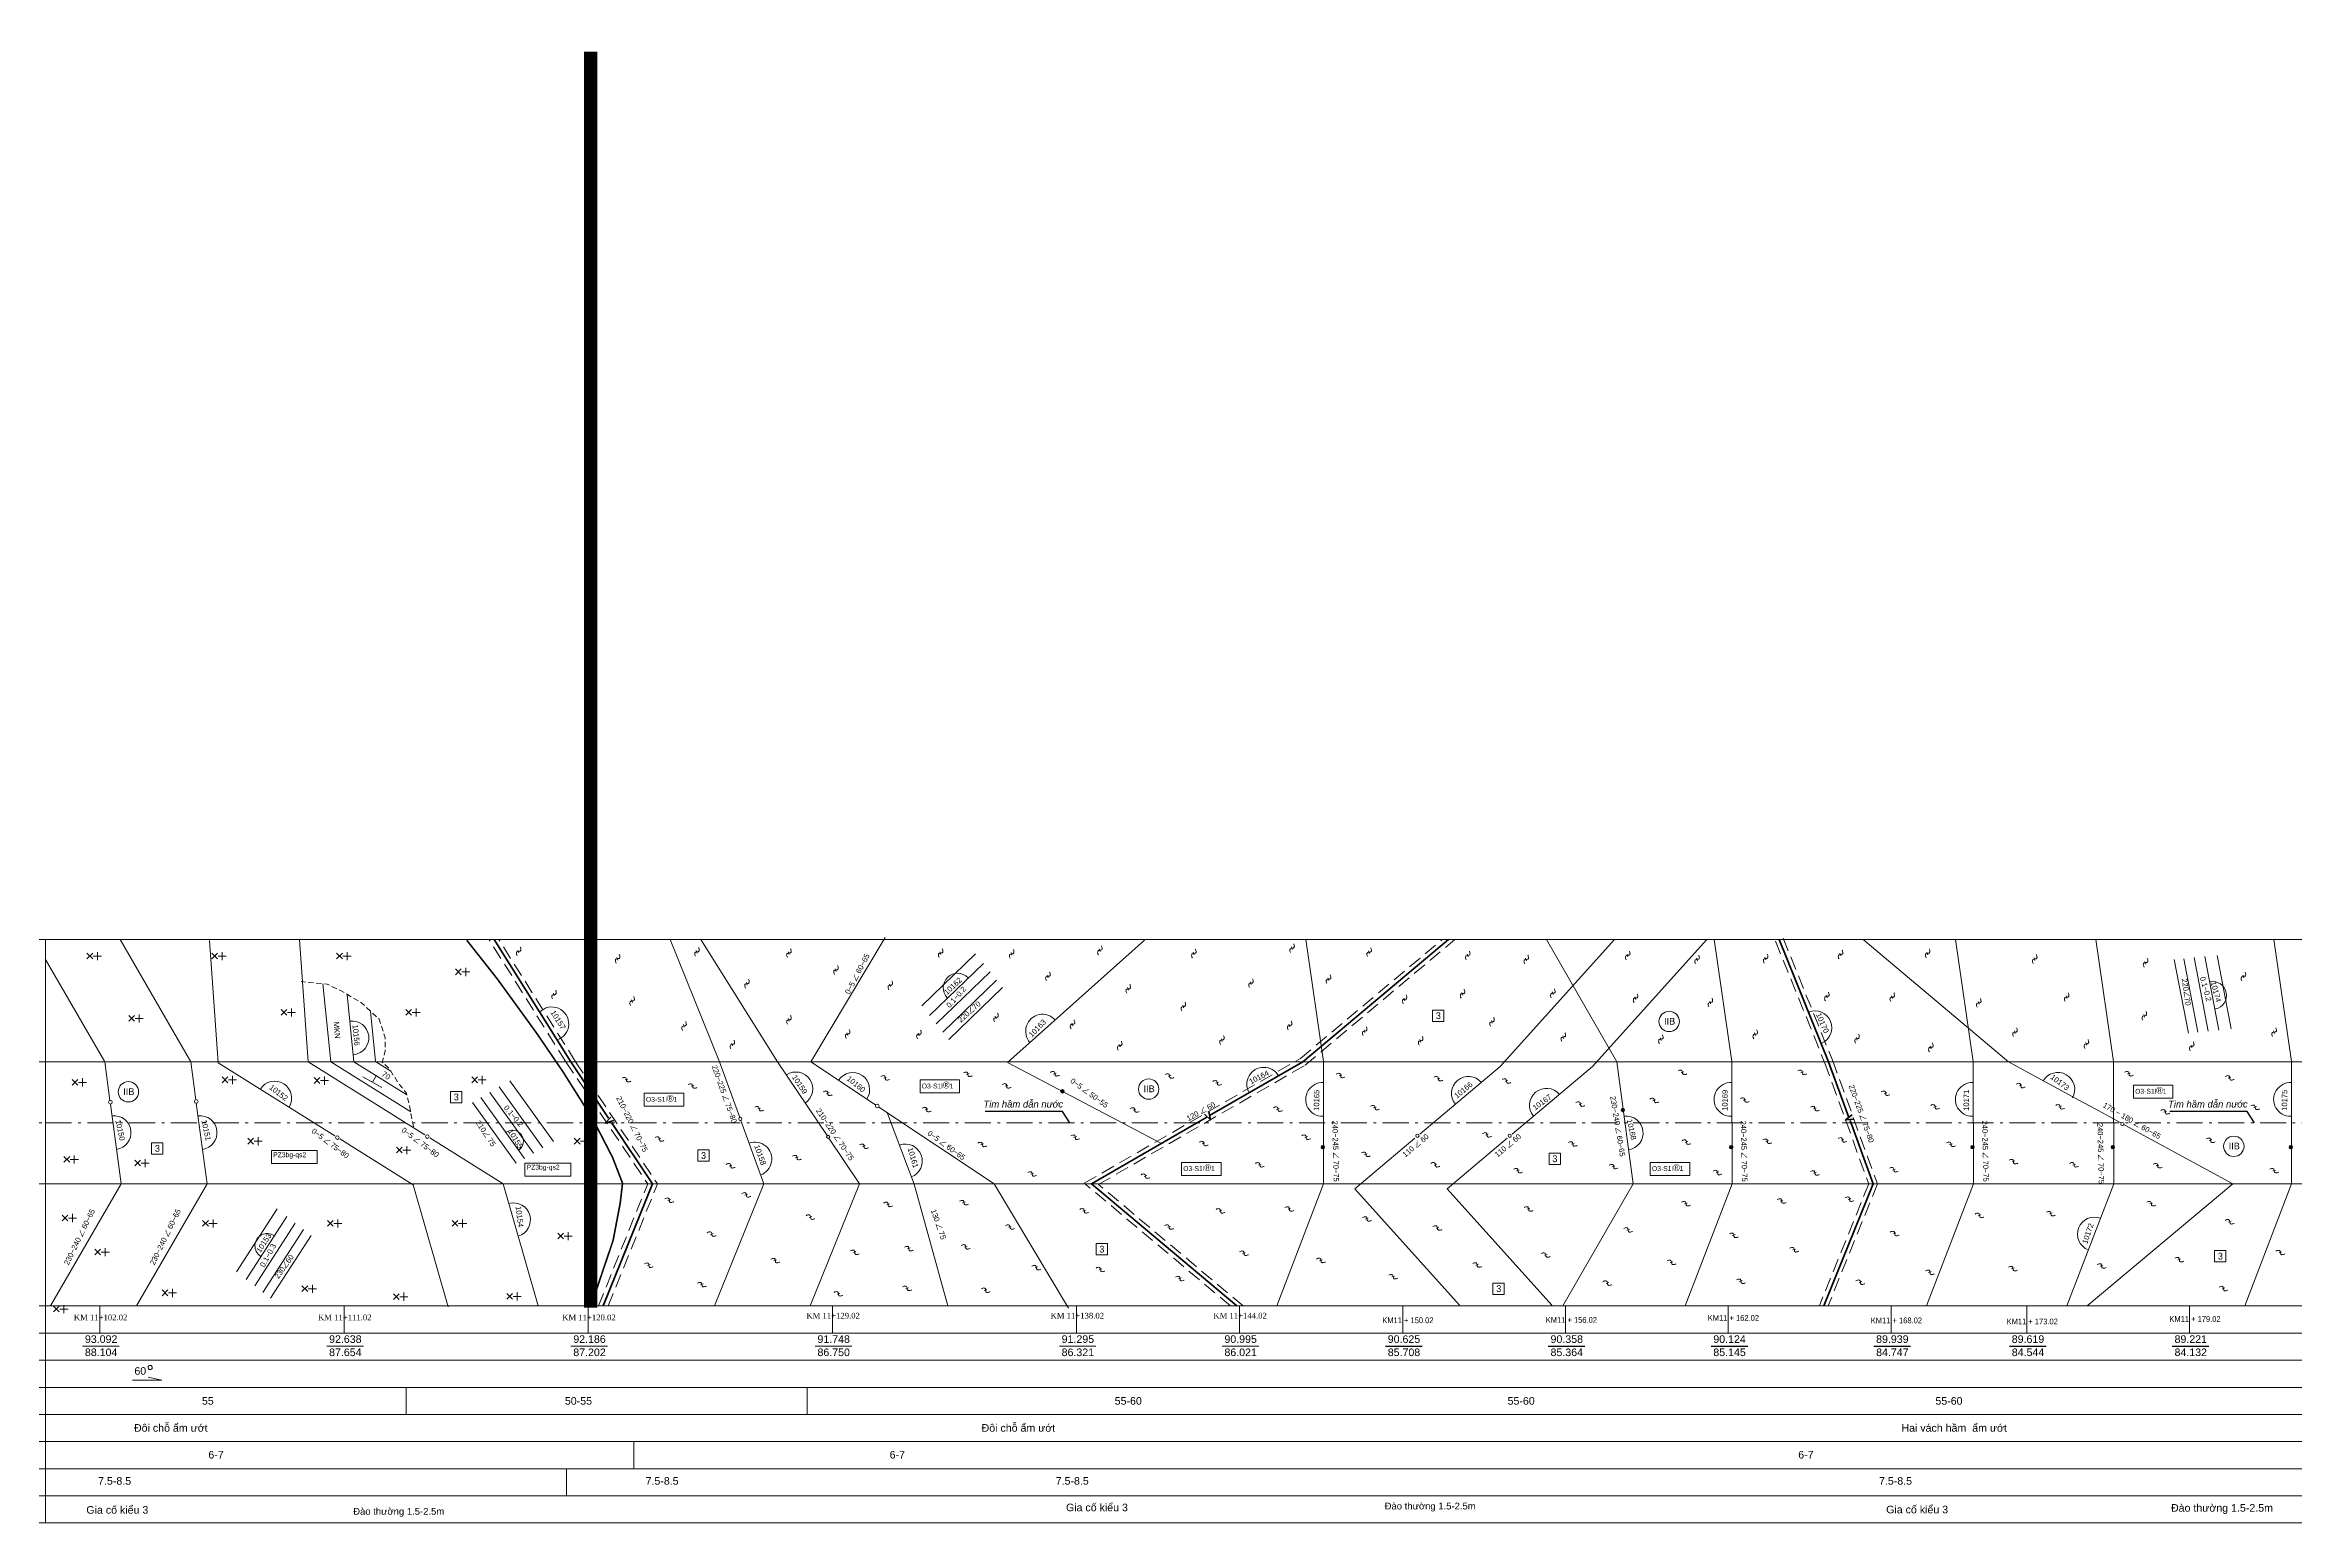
# Model space of a CAD drawing. Header units: inches. Extents: x 444671 to 463716, y 1783086 to 1794968.
# Drawn here: x 457628.6 to 457711.6, y 1788286.3 to 1788340.8 of the extents above; entities that cross this region are included whole.
import ezdxf
from ezdxf.enums import TextEntityAlignment as Align

# ---------------------------------------------------------------- set-up
doc = ezdxf.new("R2010")
doc.units = ezdxf.units.IN
doc.header["$MEASUREMENT"] = 0
for name, pattern in [('ACAD_ISO10W100', [18, 12, -3, 0, -3]), ('DASHED', [0.75, 0.5, -0.25]), ('DASHEDX2', [1.5, 1, -0.5]), ('HIDDEN2', [0.1875, 0.125, -0.0625])]:
    doc.linetypes.add(name, pattern=pattern)
for name, color, linetype, lineweight in [('ah', 7, 'Continuous', 15), ('Akhung', 7, 'Continuous', 18), ('bac6', 7, 'Continuous', 40), ('bac7', 7, 'Continuous', 20), ('bac8', 251, 'Continuous', 9), ('khenut', 251, 'Continuous', 20), ('khung', 7, 'Continuous', 15), ('Phuongvi', 7, 'Continuous', 15), ('rgdc', 7, 'Continuous', 25), ('Sohieu', 7, 'Continuous', 15), ('Suco', 4, 'Continuous', 15), ('tdc', 7, 'Continuous', 15), ('thoc', 252, 'Continuous', 13), ('Thoc2', 7, 'Continuous', 9)]:
    doc.layers.add(name, color=color, linetype=linetype, lineweight=lineweight)
doc.layers.add('Caodoguong', color=7, linetype='Continuous')
doc.layers.add('Tất cả', color=1, linetype='Continuous')
doc.styles.add('Chuin', font='', dxfattribs={"height": 0.2})
doc.styles.add('Geo', font='', dxfattribs={"height": 0.2})
doc.styles.add('ham', font='arial.ttf')
doc.styles.add('s', font='symbol.ttf', dxfattribs={"height": 0.4})
doc.styles.add('Tu', font='romans.shx', dxfattribs={"width": 0.7})
doc.styles.get('Chuin').set_extended_font_data('.VnArial')
doc.styles.get('Geo').set_extended_font_data('Geo TimesP')
doc.dimstyles.new('Tu', dxfattribs={"dimtxt": 0.15, "dimasz": 0.1, "dimexe": 0.05, "dimexo": 0.1, "dimgap": 0.0625, "dimtad": 1, "dimdec": 3, "dimrnd": 0.0005, "dimdsep": 46, "dimtxsty": 'Tu', "dimblk": 'OBLIQUE', "dimcen": 2.5, "dimadec": 0, "dimazin": 0, "dimtfac": 0.25, "dimtdec": 3, "dimtmove": 0, "dimatfit": 3, "dimfxl": 0, "dimtolj": 1, "dimtzin": 0, "dimarcsym": 0})

# ---------------------------------------------------------------- blocks, each defined once
blk = doc.blocks.new('67')
at = {"layer": 'bac8'}
blk.add_hatch(color=256, dxfattribs=at).paths.add_polyline_path([(188.035, 228.467, 1), (188.165, 228.467, 1)])
blk.add_circle((188.1, 228.467), 0.065, dxfattribs=at)
blk = doc.blocks.new('th')
at = {"layer": 'khenut', "linetype": 'ByBlock', "lineweight": -2, "ltscale": 0.5}
for points in [[(-45.425, 55.139), (-45.395, 55.154), (-45.366, 55.165), (-45.34, 55.169), (-45.315, 55.165), (-45.294, 55.161), (-45.282, 55.152), (-45.272, 55.134), (-45.264, 55.109), (-45.258, 55.072), (-45.255, 55.045), (-45.249, 55.029), (-45.239, 55.016), (-45.221, 55.006), (-45.205, 55.003), (-45.174, 55.006), (-45.148, 55.011), (-45.117, 55.022), (-45.1, 55.028)], [(-45.312, 55.077), (-45.215, 55.112)]]:
    blk.add_lwpolyline(points, dxfattribs=at)
blk = doc.blocks.new('_Oblique')
at = {"color": 0, "linetype": 'ByBlock', "lineweight": -2}
blk.add_line((-0.5, -0.5), (0.5, 0.5), dxfattribs=at)

msp = doc.modelspace()

# ---------------------------------------------------------------- linework, layer by layer
at = {"layer": 'ah', "linetype": 'DASHEDX2', "ltscale": 0.5}
for points in [[(457647.8338, 1788303.3201), (457645.0072, 1788307.8201)], [(457648.195, 1788303.3201), (457645.3685, 1788307.8201)], [(457672.3353, 1788294.3201), (457666.9453, 1788298.8429), (457674.9137, 1788303.4435), (457680.1296, 1788307.8201)], [(457672.802, 1788294.3201), (457667.4663, 1788298.7974), (457675.0864, 1788303.1968), (457680.5963, 1788307.8201)], [(457692.423, 1788307.764), (457694.2402, 1788303.2664), (457695.8565, 1788298.823), (457694.0373, 1788294.3201)], [(457692.7012, 1788307.8763), (457694.5203, 1788303.3739), (457696.1778, 1788298.8173), (457694.3608, 1788294.3201)], [(457647.8338, 1788303.3201), (457650.8528, 1788298.8201)], [(457648.195, 1788303.3201), (457651.214, 1788298.8201)], [(457649.0347, 1788294.3201), (457650.8528, 1788298.8201)], [(457649.3959, 1788294.3201), (457651.214, 1788298.8201)]]:
    msp.add_lwpolyline(points, dxfattribs=at)
at = {"layer": 'bac6', "ltscale": 0.4}
for p, q in [((457675, 1788303.3201), (457680.3629, 1788307.8201)), ((457667.2058, 1788298.8201), (457672.5687, 1788294.3201))]:
    msp.add_line(p, q, dxfattribs=at)
at = {"layer": 'bac6'}
for points in [[(457648.0144, 1788303.3201), (457645.1879, 1788307.8201)], [(457692.5621, 1788307.8201), (457694.3802, 1788303.3201), (457695.1269, 1788301.2674)], [(457648.0144, 1788303.3201), (457649.4131, 1788301.2353)], [(457649.4982, 1788301.2736), (457649.2897, 1788301.0524), (457649.5983, 1788301.1496)], [(457649.5151, 1788301.0833), (457651.0334, 1788298.8201)], [(457671.377, 1788301.3865), (457671.591, 1788301.1759), (457671.5326, 1788301.4869)], [(457695.1671, 1788301.1569), (457696.0171, 1788298.8201), (457694.199, 1788294.3201)], [(457695.2502, 1788301.367), (457694.9985, 1788301.1771), (457695.3119, 1788301.2092)], [(457649.2153, 1788294.3201), (457651.0334, 1788298.8201)]]:
    msp.add_lwpolyline(points, dxfattribs=at)
at = {"layer": 'bac6', "ltscale": 0.4}
for points in [[(457675, 1788303.3201), (457671.5617, 1788301.335)], [(457671.4596, 1788301.2761), (457667.2058, 1788298.8201)]]:
    msp.add_lwpolyline(points, dxfattribs=at)
at = {"layer": 'bac7'}
for p, q in [((457631.4097, 1788307.8201), (457634.0078, 1788303.3201)), ((457634.7049, 1788307.7845), (457635.0196, 1788303.2845)), ((457638.0212, 1788307.8201), (457638.3359, 1788303.3201)), ((457659.6068, 1788307.9012), (457656.8691, 1788303.3201)), ((457628.6603, 1788307.0921), (457630.8381, 1788303.3201)), ((457630.8381, 1788303.3201), (457631.0297, 1788301.8919)), ((457634.0078, 1788303.3201), (457634.1955, 1788301.9215)), ((457635.0196, 1788303.2845), (457639.3163, 1788300.5951)), ((457638.3359, 1788303.3201), (457642.6326, 1788300.6308)), ((457656.8691, 1788303.3201), (457659.2498, 1788301.7341)), ((457631.0476, 1788301.7581), (457631.4418, 1788298.8201)), ((457634.2134, 1788301.7879), (457634.6116, 1788298.8201)), ((457659.3738, 1788301.6515), (457663.6236, 1788298.8201)), ((457639.5044, 1788300.4773), (457642.209, 1788298.7845)), ((457642.8207, 1788300.513), (457645.5253, 1788298.8201)), ((457631.4418, 1788298.8201), (457628.8438, 1788294.3201)), ((457634.6116, 1788298.8201), (457632.0135, 1788294.3201)), ((457642.209, 1788298.7845), (457643.4994, 1788294.2845)), ((457645.5253, 1788298.8201), (457646.8157, 1788294.3201)), ((457666.3613, 1788294.2391), (457663.6236, 1788298.8201))]:
    msp.add_line(p, q, dxfattribs=at)
for points in [[(457651.6797, 1788307.8201), (457653.4978, 1788303.3201), (457654.2445, 1788301.2674)], [(457655.6389, 1788303.3201), (457652.8123, 1788307.8201)], [(457682.2764, 1788303.1403), (457686.4902, 1788307.8201)], [(457685.6769, 1788303.1403), (457689.8907, 1788307.8201)], [(457695.6506, 1788307.8201), (457701.0135, 1788303.3201)], [(457655.6389, 1788303.3201), (457657.4658, 1788300.597)], [(457654.2847, 1788301.1569), (457655.1347, 1788298.8201), (457653.3166, 1788294.3201)], [(457657.5311, 1788300.4996), (457658.6579, 1788298.8201)], [(457656.8398, 1788294.3201), (457658.6579, 1788298.8201)], [(457676.9135, 1788298.6403), (457680.7788, 1788294.3475)], [(457680.314, 1788298.6403), (457684.1793, 1788294.3475)], [(457703.9109, 1788294.3201), (457709.2738, 1788298.8201)]]:
    msp.add_lwpolyline(points, dxfattribs=at)
at = {"layer": 'bac7', "linetype": 'DASHED', "ltscale": 12}
for points in [[(457682.2764, 1788303.1403), (457679.3087, 1788300.6501)], [(457685.6769, 1788303.1403), (457682.7093, 1788300.6501)], [(457679.1271, 1788300.4977), (457676.9135, 1788298.6403)], [(457682.5276, 1788300.4977), (457680.314, 1788298.6403)]]:
    msp.add_lwpolyline(points, dxfattribs=at)
at = {"layer": 'bac7', "ltscale": 0.4}
for points in [[(457701.0135, 1788303.3201), (457703.7653, 1788301.821), (457704.0681, 1788301.6561), (457705.1454, 1788301.0692)], [(457705.2952, 1788300.9876), (457709.2738, 1788298.8201)]]:
    msp.add_lwpolyline(points, dxfattribs=at)
at = {"layer": 'bac7'}
for centre, radius in [((457631.0475, 1788301.8262), 0.0681), ((457634.214, 1788301.8559), 0.0681), ((457659.3123, 1788301.694), 0.0681), ((457654.2683, 1788301.2135), 0.0589), ((457705.2092, 1788301.0238), 0.0589), ((457639.4133, 1788300.5264), 0.0681), ((457642.7296, 1788300.5621), 0.0681), ((457657.5037, 1788300.5518), 0.0589), ((457679.2228, 1788300.5922), 0.0589), ((457682.6233, 1788300.5922), 0.0589)]:
    msp.add_circle(centre, radius, dxfattribs=at)
at = {"layer": 'bac8'}
for p, q in [((457675.7612, 1788303.3238), (457675.1107, 1788307.8201)), ((457683.9787, 1788307.8201), (457686.5768, 1788303.3201)), ((457690.8143, 1788303.3238), (457690.1638, 1788307.8201)), ((457699.7092, 1788303.3238), (457699.0588, 1788307.8201)), ((457704.8818, 1788303.3238), (457704.2313, 1788307.8201)), ((457711.4387, 1788303.3238), (457710.7882, 1788307.8201)), ((457639.1675, 1788303.3201), (457642.1161, 1788301.4746)), ((457640.0267, 1788303.3201), (457641.976, 1788302.1)), ((457640.8174, 1788303.3292), (457641.3819, 1788302.9759)), ((457675.7661, 1788298.8201), (457675.7612, 1788303.3238)), ((457686.5768, 1788303.3201), (457687.1806, 1788298.8201)), ((457690.8192, 1788298.8201), (457690.8143, 1788303.3238)), ((457699.7141, 1788298.8201), (457699.7092, 1788303.3238)), ((457704.8867, 1788298.8201), (457704.8818, 1788303.3238)), ((457711.4435, 1788298.8201), (457711.4387, 1788303.3238)), ((457674.0382, 1788294.3201), (457675.7661, 1788298.8201)), ((457687.1806, 1788298.8201), (457684.5825, 1788294.3201)), ((457689.0913, 1788294.3201), (457690.8192, 1788298.8201)), ((457697.9862, 1788294.3201), (457699.7141, 1788298.8201)), ((457703.1588, 1788294.3201), (457704.8867, 1788298.8201)), ((457709.7157, 1788294.3201), (457711.4435, 1788298.8201))]:
    msp.add_line(p, q, dxfattribs=at)
for points in [[(457669.1695, 1788307.8063), (457664.1199, 1788303.295), (457669.7951, 1788300.3023)], [(457660.9553, 1788305.3756), (457662.9405, 1788307.2916)], [(457661.2388, 1788305.0227), (457663.2241, 1788306.9387)], [(457707.121, 1788307.084), (457707.6397, 1788304.3742)], [(457707.4731, 1788307.1187), (457707.9917, 1788304.4089)], [(457707.8558, 1788307.1565), (457708.3744, 1788304.4467)], [(457708.2481, 1788307.1952), (457708.7668, 1788304.4854)], [(457708.6987, 1788307.2396), (457709.2173, 1788304.5298)], [(457639.1675, 1788303.3201), (457638.8778, 1788306.1952)], [(457661.4858, 1788304.7154), (457663.471, 1788306.6313)], [(457661.7267, 1788304.4156), (457663.7119, 1788306.3315)], [(457661.9482, 1788304.1398), (457663.9335, 1788306.0558)], [(457640.0267, 1788303.3201), (457639.7769, 1788305.7985)], [(457640.8174, 1788303.3292), (457640.6299, 1788305.1894)], [(457641.0545, 1788302.3702), (457640.3583, 1788302.7643)], [(457640.7064, 1788302.5673), (457640.8554, 1788302.8305)], [(457645.767, 1788302.6218), (457647.3752, 1788300.3799)], [(457644.4004, 1788301.8183), (457646.0085, 1788299.5764)], [(457644.7053, 1788301.9976), (457646.3135, 1788299.7557)], [(457645.0369, 1788302.1925), (457646.645, 1788299.9506)], [(457645.3767, 1788302.3923), (457646.9849, 1788300.1504)], [(457659.6905, 1788301.4181), (457660.6689, 1788298.8043), (457661.9141, 1788294.3235)], [(457635.7001, 1788295.5766), (457637.1942, 1788297.896)], [(457636.057, 1788295.2979), (457637.5511, 1788297.6174)], [(457636.3677, 1788295.0553), (457637.8618, 1788297.3747)], [(457636.6708, 1788294.8186), (457638.1649, 1788297.138)], [(457636.9496, 1788294.6008), (457638.4437, 1788296.9202)]]:
    msp.add_lwpolyline(points, dxfattribs=at)
at = {"layer": 'bac8', "linetype": 'HIDDEN2', "ltscale": 1.6, "flags": 128}
msp.add_lwpolyline([(457642.2148, 1788300.9156), (457642.0768, 1788301.6971), (457641.9618, 1788302.1569), (457641.6398, 1788302.5707), (457641.3179, 1788303.0764), (457641.0649, 1788303.3063), (457641.1799, 1788303.72), (457641.1799, 1788304.2028), (457640.9499, 1788304.8924), (457640.306, 1788305.49), (457639.4781, 1788305.9728), (457639.0411, 1788306.1797), (457638.0752, 1788306.2716)], dxfattribs=at)
at = {"layer": 'Caodoguong', "color": 0, "linetype": 'Continuous', "ltscale": 0.1}
for points in [[(457678.0448, 1788292.8336), (457679.3954, 1788292.8336)], [(457684.0448, 1788292.8336), (457685.3954, 1788292.8336)], [(457690.0447, 1788292.8336), (457691.3953, 1788292.8336)], [(457696.0448, 1788292.8336), (457697.3954, 1788292.8336)], [(457701.0448, 1788292.8336), (457702.3954, 1788292.8336)], [(457707.0448, 1788292.8336), (457708.3954, 1788292.8336)]]:
    msp.add_lwpolyline(points, dxfattribs=at)
at = {"layer": 'khung'}
msp.add_line((457628.7241, 1788294.3201), (457628.6603, 1788294.3201), dxfattribs=at)
for points in [[(457528.6603, 1788307.8201), (457628.6603, 1788307.8201)], [(457628.6603, 1788307.8201), (457728.6603, 1788307.8201)], [(457628.6603, 1788307.8201), (457628.6603, 1788286.3201)], [(457628.6603, 1788307.8201), (457628.6603, 1788286.3201)], [(457528.6603, 1788303.3201), (457628.6603, 1788303.3201)], [(457628.6603, 1788303.3201), (457728.6603, 1788303.3201)], [(457528.6603, 1788298.8201), (457628.6603, 1788298.8201)], [(457628.6603, 1788298.8201), (457728.6603, 1788298.8201)], [(457602.1803, 1788294.3201), (457628.6603, 1788294.3201)], [(457628.6603, 1788294.3201), (457728.6603, 1788294.3201)], [(457628.6603, 1788294.3201), (457628.6603, 1788286.3201)], [(457630.6603, 1788294.3201), (457630.6603, 1788293.3201)], [(457639.6603, 1788294.3201), (457639.6603, 1788293.3201)], [(457648.6603, 1788294.3201), (457648.6603, 1788293.3201)], [(457657.6603, 1788294.3201), (457657.6603, 1788293.3201)], [(457666.6603, 1788294.3201), (457666.6603, 1788293.3201)], [(457672.6603, 1788294.3201), (457672.6603, 1788293.3201)], [(457678.6803, 1788294.3201), (457678.6803, 1788293.3201)], [(457684.6803, 1788294.3201), (457684.6803, 1788293.3201)], [(457690.6802, 1788294.3201), (457690.6802, 1788293.3201)], [(457696.6803, 1788294.3201), (457696.6803, 1788293.3201)], [(457701.6803, 1788294.3201), (457701.6803, 1788293.3201)], [(457707.6803, 1788294.3201), (457707.6803, 1788293.3201)], [(457628.6603, 1788292.3201), (457628.6603, 1788292.3201)], [(457641.9495, 1788291.3201), (457641.9495, 1788290.3201)], [(457656.7241, 1788291.3201), (457656.7241, 1788290.3201)], [(457528.6603, 1788289.3201), (457628.6603, 1788289.3201)], [(457628.6603, 1788289.3201), (457728.6603, 1788289.3201)], [(457650.3367, 1788289.3201), (457650.3367, 1788288.3201)], [(457528.6603, 1788288.3201), (457628.6603, 1788288.3201)], [(457628.6603, 1788288.3201), (457728.6603, 1788288.3201)], [(457647.8655, 1788288.3201), (457647.8655, 1788287.3201)], [(457528.6603, 1788287.3201), (457628.6603, 1788287.3201)], [(457628.6603, 1788287.3201), (457728.6603, 1788287.3201)], [(457528.6603, 1788286.3201), (457628.6603, 1788286.3201)], [(457628.6603, 1788286.3201), (457728.6603, 1788286.3201)]]:
    msp.add_lwpolyline(points, dxfattribs=at)
at = {"layer": 'khung', "linetype": 'ACAD_ISO10W100', "ltscale": 0.08}
for points in [[(457528.6603, 1788301.0625), (457628.6603, 1788301.0625)], [(457628.6603, 1788301.0625), (457728.6603, 1788301.0625)]]:
    msp.add_lwpolyline(points, dxfattribs=at)
at = {"layer": 'khung', "linetype": 'Continuous', "ltscale": 0.1}
for points in [[(457528.6603, 1788293.3201), (457628.6603, 1788293.3201)], [(457628.6603, 1788293.3201), (457728.6603, 1788293.3201)], [(457630.0248, 1788292.8336), (457631.3754, 1788292.8336)], [(457639.0248, 1788292.8336), (457640.3754, 1788292.8336)], [(457648.0248, 1788292.8336), (457649.3754, 1788292.8336)], [(457657.0248, 1788292.8336), (457658.3754, 1788292.8336)], [(457666.0248, 1788292.8336), (457667.3754, 1788292.8336)], [(457672.0248, 1788292.8336), (457673.3754, 1788292.8336)], [(457528.6603, 1788292.3201), (457628.6603, 1788292.3201)], [(457628.6603, 1788292.3201), (457728.6603, 1788292.3201)], [(457628.6603, 1788291.3201), (457728.6603, 1788291.3201)], [(457631.8676, 1788291.5851), (457632.9482, 1788291.5851), (457632.4405, 1788291.6938)], [(457528.6603, 1788290.3201), (457628.6603, 1788290.3201)], [(457628.6603, 1788290.3201), (457728.6603, 1788290.3201)]]:
    msp.add_lwpolyline(points, dxfattribs=at)
at = {"layer": 'khung', "color": 0, "linetype": 'Continuous', "ltscale": 0.1}
msp.add_lwpolyline([(457528.6603, 1788291.3201), (457628.6603, 1788291.3201)], dxfattribs=at)
at = {"layer": 'khung', "linetype": 'Continuous', "ltscale": 0.1}
msp.add_ellipse((457632.5135, 1788292.0504), major_axis=(-0.0479, -0.0626), ratio=0.9999905, start_param=6.4865855, end_param=12.7475976, dxfattribs=at)
at = {"layer": 'rgdc', "linetype": 'ByBlock', "ltscale": 0.35, "const_width": 0.06, "flags": 128}
msp.add_lwpolyline([(457644.1809, 1788307.8028), (457645.3123, 1788306.3674), (457646.7483, 1788304.3884), (457647.7274, 1788302.953), (457648.837, 1788301.1914), (457649.555, 1788299.7996), (457649.8161, 1788299.1254), (457649.9249, 1788298.8427), (457649.8379, 1788298.1033), (457649.5768, 1788296.7332), (457649.0328, 1788295.1238), (457648.7717, 1788294.3192)], dxfattribs=at)
at = {"layer": 'Sohieu'}
for centre, radius, start, end in [((457662.2756, 1788306.047), 0.5324, 43.982585, 223.982585), ((457708.5388, 1788305.7671), 0.5073, 280.834964, 100.834964), ((457647.3184, 1788304.7158), 0.624, 287.944329, 136.323111), ((457693.8736, 1788304.5741), 0.624, 292, 112), ((457639.949, 1788304.1992), 0.624, 276.684688, 96.684688), ((457665.4079, 1788304.4457), 0.624, 41.777631, 221.777631), ((457637.1044, 1788301.9796), 0.624, 327.956948, 147.956948), ((457656.3116, 1788302.3175), 0.624, 303.857325, 123.857325), ((457658.4089, 1788302.2943), 0.624, 326.327711, 146.327711), ((457673.5599, 1788302.4887), 0.624, 30, 210), ((457681.1041, 1788302.1566), 0.624, 40, 220), ((457702.8255, 1788302.3001), 0.624, 330.132762, 150.132762), ((457675.7246, 1788301.9312), 0.62, 86.877275, 270.930608), ((457683.9796, 1788301.716), 0.624, 40, 220), ((457690.7777, 1788301.9312), 0.62, 86.877275, 270.930608), ((457699.6726, 1788301.9312), 0.62, 86.877275, 270.930608), ((457711.402, 1788301.9312), 0.62, 86.877275, 270.930608), ((457631.1888, 1788300.7059), 0.62, 277.641972, 97.641972), ((457634.3586, 1788300.7059), 0.62, 277.641972, 97.641972), ((457686.9171, 1788300.6956), 0.624, 278.715532, 96.568413), ((457645.869, 1788300.3932), 0.402, 305.653137, 125.653137), ((457654.8021, 1788299.7346), 0.624, 289.989303, 109.989303), ((457660.3484, 1788299.6605), 0.624, 290.52184, 110.52184), ((457645.9057, 1788297.4936), 0.624, 286, 106), ((457636.8318, 1788296.5322), 0.4549, 57.211593, 237.211593), ((457704.1755, 1788296.9681), 0.624, 68.994645, 248.994645)]:
    msp.add_arc(centre, radius, start, end, dxfattribs=at)
at = {"layer": 'Suco', "color": 0, "const_width": 0.5}
msp.add_lwpolyline([(457648.7515, 1788294.2589), (457648.7515, 1788340.5428)], dxfattribs=at)
at = {"layer": 'tdc'}
for points in [[(457679.7795, 1788304.8029), (457680.1995, 1788304.8029), (457680.1995, 1788305.2229), (457679.7795, 1788305.2229)], [(457660.8916, 1788302.1711), (457660.8916, 1788302.6492), (457662.3478, 1788302.6492), (457662.3478, 1788302.1711)], [(457643.5844, 1788301.8082), (457644.0044, 1788301.8082), (457644.0044, 1788302.2282), (457643.5844, 1788302.2282)], [(457650.7246, 1788301.6788), (457650.7246, 1788302.157), (457652.1808, 1788302.157), (457652.1808, 1788301.6788)], [(457705.6145, 1788301.9764), (457705.6145, 1788302.4546), (457707.0707, 1788302.4546), (457707.0707, 1788301.9764)], [(457632.5666, 1788299.9149), (457632.9866, 1788299.9149), (457632.9866, 1788300.3349), (457632.5666, 1788300.3349)], [(457636.9855, 1788299.5636), (457636.9855, 1788300.0452), (457638.6735, 1788300.0452), (457638.6735, 1788299.5636)], [(457646.3284, 1788299.1047), (457646.3284, 1788299.5863), (457648.0163, 1788299.5863), (457648.0163, 1788299.1047)], [(457652.6953, 1788299.65), (457653.1153, 1788299.65), (457653.1153, 1788300.07), (457652.6953, 1788300.07)], [(457670.5279, 1788299.1267), (457670.5279, 1788299.6049), (457671.9841, 1788299.6049), (457671.9841, 1788299.1267)], [(457684.0745, 1788299.532), (457684.4945, 1788299.532), (457684.4945, 1788299.952), (457684.0745, 1788299.952)], [(457687.8045, 1788299.1272), (457687.8045, 1788299.6054), (457689.2607, 1788299.6054), (457689.2607, 1788299.1272)], [(457667.3761, 1788296.1986), (457667.7961, 1788296.1986), (457667.7961, 1788296.6186), (457667.3761, 1788296.6186)], [(457708.6038, 1788295.9415), (457709.0238, 1788295.9415), (457709.0238, 1788296.3615), (457708.6038, 1788296.3615)], [(457682.0061, 1788294.7435), (457682.4261, 1788294.7435), (457682.4261, 1788295.1635), (457682.0061, 1788295.1635)]]:
    msp.add_lwpolyline(points, close=True, dxfattribs=at)
for centre in [(457688.5016, 1788304.8042), (457631.7111, 1788302.2118), (457669.3179, 1788302.3135), (457709.3144, 1788300.2033)]:
    msp.add_circle(centre, 0.375, dxfattribs=at)
at = {"layer": 'Thoc2', "linetype": 'ByBlock', "ltscale": 1.5}
for p, q in [((457630.3975, 1788307.1109), (457630.1854, 1788307.3231)), ((457634.9975, 1788307.1109), (457634.7854, 1788307.3231)), ((457639.5975, 1788307.1109), (457639.3854, 1788307.3231)), ((457643.9782, 1788306.5262), (457643.766, 1788306.7383)), ((457637.5491, 1788305.0308), (457637.3369, 1788305.243)), ((457642.1491, 1788305.0308), (457641.9369, 1788305.243)), ((457631.9377, 1788304.8142), (457631.7256, 1788305.0263)), ((457629.8514, 1788302.4578), (457629.6392, 1788302.67)), ((457635.3768, 1788302.5459), (457635.1647, 1788302.758)), ((457638.7681, 1788302.5212), (457638.5559, 1788302.7334)), ((457644.5768, 1788302.5459), (457644.3647, 1788302.758)), ((457636.3211, 1788300.2861), (457636.1089, 1788300.4982)), ((457641.8049, 1788299.958), (457641.5928, 1788300.1701)), ((457648.3585, 1788300.2855), (457648.1464, 1788300.4976)), ((457629.5473, 1788299.6135), (457629.3352, 1788299.8257)), ((457632.1555, 1788299.483), (457631.9434, 1788299.6951)), ((457629.4791, 1788297.4582), (457629.267, 1788297.6703)), ((457634.66, 1788297.258), (457634.4478, 1788297.4701)), ((457639.26, 1788297.258), (457639.0478, 1788297.4701)), ((457643.86, 1788297.258), (457643.6478, 1788297.4701)), ((457647.7492, 1788296.7922), (457647.537, 1788297.0043)), ((457630.6888, 1788296.1999), (457630.4767, 1788296.412)), ((457629.1661, 1788294.0999), (457628.9539, 1788294.312)), ((457633.1681, 1788294.6964), (457632.956, 1788294.9086)), ((457638.3209, 1788294.8493), (457638.1088, 1788295.0614)), ((457641.6892, 1788294.558), (457641.4771, 1788294.7701)), ((457645.8673, 1788294.5708), (457645.6552, 1788294.7829))]:
    msp.add_line(p, q, dxfattribs=at)
at = {"layer": 'Thoc2', "linetype": 'ByBlock'}
for p, q in [((457630.1854, 1788307.1109), (457630.3975, 1788307.3231)), ((457630.4191, 1788307.2126), (457630.7191, 1788307.2126)), ((457630.5691, 1788307.0626), (457630.5691, 1788307.3626)), ((457634.7854, 1788307.1109), (457634.9975, 1788307.3231)), ((457635.0191, 1788307.2126), (457635.3191, 1788307.2126)), ((457635.1691, 1788307.0626), (457635.1691, 1788307.3626)), ((457639.3854, 1788307.1109), (457639.5975, 1788307.3231)), ((457639.6191, 1788307.2126), (457639.9191, 1788307.2126)), ((457639.7691, 1788307.0626), (457639.7691, 1788307.3626)), ((457643.766, 1788306.5262), (457643.9782, 1788306.7383)), ((457644.1497, 1788306.4779), (457644.1497, 1788306.7779)), ((457643.9997, 1788306.6279), (457644.2997, 1788306.6279)), ((457637.3369, 1788305.0308), (457637.5491, 1788305.243)), ((457637.5706, 1788305.1325), (457637.8706, 1788305.1325)), ((457637.7206, 1788304.9825), (457637.7206, 1788305.2825)), ((457641.9369, 1788305.0308), (457642.1491, 1788305.243)), ((457642.1706, 1788305.1325), (457642.4706, 1788305.1325)), ((457642.3206, 1788304.9825), (457642.3206, 1788305.2825)), ((457631.7256, 1788304.8142), (457631.9377, 1788305.0263)), ((457631.9592, 1788304.9159), (457632.2592, 1788304.9159)), ((457632.1092, 1788304.7659), (457632.1092, 1788305.0659)), ((457629.6392, 1788302.4578), (457629.8514, 1788302.67)), ((457630.0229, 1788302.4095), (457630.0229, 1788302.7095)), ((457635.1647, 1788302.5459), (457635.3768, 1788302.758)), ((457635.3983, 1788302.6475), (457635.6983, 1788302.6475)), ((457635.5483, 1788302.4975), (457635.5483, 1788302.7975)), ((457638.5559, 1788302.5212), (457638.7681, 1788302.7334)), ((457638.7896, 1788302.6229), (457639.0896, 1788302.6229)), ((457638.9396, 1788302.4729), (457638.9396, 1788302.7729)), ((457644.3647, 1788302.5459), (457644.5768, 1788302.758)), ((457644.5983, 1788302.6475), (457644.8983, 1788302.6475)), ((457644.7483, 1788302.4975), (457644.7483, 1788302.7975)), ((457629.8729, 1788302.5595), (457630.1729, 1788302.5595)), ((457636.1089, 1788300.2861), (457636.3211, 1788300.4982)), ((457636.3426, 1788300.3878), (457636.6426, 1788300.3878)), ((457636.4926, 1788300.2378), (457636.4926, 1788300.5378)), ((457641.5928, 1788299.958), (457641.8049, 1788300.1701)), ((457641.9765, 1788299.9096), (457641.9765, 1788300.2096)), ((457648.1464, 1788300.2855), (457648.3585, 1788300.4976)), ((457648.38, 1788300.3872), (457648.68, 1788300.3872)), ((457648.53, 1788300.2372), (457648.53, 1788300.5372)), ((457629.3352, 1788299.6135), (457629.5473, 1788299.8257)), ((457629.5688, 1788299.7152), (457629.8688, 1788299.7152)), ((457629.7188, 1788299.5652), (457629.7188, 1788299.8652)), ((457631.9434, 1788299.483), (457632.1555, 1788299.6951)), ((457632.1771, 1788299.5847), (457632.4771, 1788299.5847)), ((457632.3271, 1788299.4347), (457632.3271, 1788299.7347)), ((457641.8265, 1788300.0596), (457642.1265, 1788300.0596)), ((457629.267, 1788297.4582), (457629.4791, 1788297.6703)), ((457629.6507, 1788297.4098), (457629.6507, 1788297.7098)), ((457629.5007, 1788297.5598), (457629.8007, 1788297.5598)), ((457634.4478, 1788297.258), (457634.66, 1788297.4701)), ((457634.6815, 1788297.3596), (457634.9815, 1788297.3596)), ((457634.8315, 1788297.2096), (457634.8315, 1788297.5096)), ((457639.0478, 1788297.258), (457639.26, 1788297.4701)), ((457639.2815, 1788297.3596), (457639.5815, 1788297.3596)), ((457639.4315, 1788297.2096), (457639.4315, 1788297.5096)), ((457643.6478, 1788297.258), (457643.86, 1788297.4701)), ((457643.8815, 1788297.3596), (457644.1815, 1788297.3596)), ((457644.0315, 1788297.2096), (457644.0315, 1788297.5096)), ((457647.537, 1788296.7922), (457647.7492, 1788297.0043)), ((457647.7707, 1788296.8938), (457648.0707, 1788296.8938)), ((457647.9207, 1788296.7438), (457647.9207, 1788297.0438)), ((457630.4767, 1788296.1999), (457630.6888, 1788296.412)), ((457630.7103, 1788296.3015), (457631.0103, 1788296.3015)), ((457630.8603, 1788296.1515), (457630.8603, 1788296.4515)), ((457628.9539, 1788294.0999), (457629.1661, 1788294.312)), ((457629.3376, 1788294.0516), (457629.3376, 1788294.3516)), ((457632.956, 1788294.6964), (457633.1681, 1788294.9086)), ((457633.1896, 1788294.7981), (457633.4896, 1788294.7981)), ((457633.3396, 1788294.6481), (457633.3396, 1788294.9481)), ((457638.1088, 1788294.8493), (457638.3209, 1788295.0614)), ((457638.3424, 1788294.9509), (457638.6424, 1788294.9509)), ((457638.4924, 1788294.8009), (457638.4924, 1788295.1009)), ((457641.4771, 1788294.558), (457641.6892, 1788294.7701)), ((457641.7108, 1788294.6596), (457642.0108, 1788294.6596)), ((457641.8608, 1788294.5096), (457641.8608, 1788294.8096)), ((457645.6552, 1788294.5708), (457645.8673, 1788294.7829)), ((457645.8888, 1788294.6725), (457646.1888, 1788294.6725)), ((457646.0388, 1788294.5225), (457646.0388, 1788294.8225)), ((457629.1876, 1788294.2016), (457629.4876, 1788294.2016))]:
    msp.add_line(p, q, dxfattribs=at)

# ---------------------------------------------------------------- block references
at = {"layer": 'bac8', "linetype": 'ByBlock'}
for p in [(457478.0365, 1788073.7656), (457498.6963, 1788073.0718), (457487.6366, 1788071.7022), (457502.6897, 1788071.7022), (457511.5846, 1788071.7022), (457516.7571, 1788071.7022), (457523.314, 1788071.7022)]:
    msp.add_blockref('67', p, dxfattribs=at)
at = {"layer": 'thoc', "rotation": 89.27641598524326}
for p in [(457723.1717, 1788351.991), (457730.2561, 1788352.0664), (457701.7481, 1788351.9467), (457705.3981, 1788351.6797), (457708.3212, 1788351.9319), (457711.71, 1788351.8873), (457713.446, 1788351.2643), (457717.3038, 1788351.8873), (457719.9223, 1788351.8575), (457726.6358, 1788351.8735), (457733.0968, 1788351.9183), (457736.732, 1788351.7996), (457738.8873, 1788351.6526), (457742.629, 1788351.8025), (457745.1848, 1788351.6537), (457747.712, 1788351.6841), (457750.4718, 1788351.8324), (457753.683, 1788351.8768), (457757.6298, 1788351.6691), (457761.7152, 1788351.5352), (457703.0538, 1788350.3595), (457710.1669, 1788350.7599), (457715.4491, 1788350.7006), (457721.2576, 1788351.0269), (457724.2172, 1788350.5682), (457728.7427, 1788350.7758), (457731.5982, 1788350.9245), (457736.5391, 1788350.3904), (457739.8666, 1788350.4065), (457765.3228, 1788351.0271), (457705.9323, 1788350.1222), (457719.3436, 1788349.5138), (457726.25, 1788349.9155), (457734.4025, 1788350.1828), (457742.9146, 1788350.2296), (457745.6744, 1788350.0665), (457749.9673, 1788350.2897), (457752.3773, 1788350.2599), (457755.5674, 1788350.0522), (457758.807, 1788350.2595), (457761.6707, 1788349.5771), (457704.5376, 1788348.7723), (457707.8463, 1788349.2025), (457711.71, 1788349.4249), (457713.8763, 1788348.9057), (457716.5026, 1788348.8909), (457722.1627, 1788349.2616), (457727.6744, 1788348.6843), (457730.1671, 1788349.2183), (457732.9336, 1788349.0109), (457734.996, 1788348.6549), (457737.6261, 1788349.3533), (457740.255, 1788348.7912), (457743.8494, 1788348.7166), (457747.3262, 1788348.8953), (457751.0801, 1788348.7322), (457756.9027, 1788348.9694), (457766.4538, 1788348.975), (457709.6269, 1788348.5201), (457723.9056, 1788348.4766), (457753.7999, 1788348.4132), (457759.5341, 1788348.5388), (457763.4168, 1788348.4515)]:
    msp.add_blockref('th', p, dxfattribs=at)
at = {"layer": 'thoc'}
for p in [(457695.3303, 1788247.5713), (457704.8707, 1788247.6387), (457707.9144, 1788247.7717), (457711.1245, 1788247.7901), (457715.3488, 1788247.7066), (457717.1071, 1788247.4563), (457721.6519, 1788247.7244), (457725.2585, 1788247.6076), (457727.7689, 1788247.5241), (457734.253, 1788247.8417), (457738.6678, 1788247.8404), (457750.7116, 1788247.7915), (457754.4222, 1788247.6401), (457697.768, 1788247.3376), (457702.7501, 1788247.0711), (457709.3444, 1788247.3441), (457730.4905, 1788246.6728), (457733.2178, 1788246.8067), (457736.5473, 1788246.8222), (457741.74, 1788247.0725), (457746.7211, 1788247.3575), (457700.2225, 1788246.503), (457706.395, 1788246.4697), (457714.0632, 1788246.4547), (457719.3445, 1788246.4882), (457722.9209, 1788246.5393), (457739.1353, 1788246.505), (457743.5654, 1788246.5729), (457748.1737, 1788246.5729), (457752.0513, 1788246.3882), (457755.3637, 1788246.5546), (457696.5491, 1788245.3846), (457704.0859, 1788245.1181), (457708.4487, 1788245.1843), (457711.8716, 1788245.4514), (457716.6062, 1788245.2195), (457720.383, 1788245.4542), (457727.051, 1788245.5377), (457730.2124, 1788245.2043), (457734.4033, 1788245.271), (457737.3821, 1788245.3031), (457740.1538, 1788245.3532), (457744.1498, 1788245.1874), (457753.721, 1788245.3365), (457699.1706, 1788244.3997), (457701.6148, 1788244.7008), (457718.6766, 1788244.435), (457722.587, 1788244.8199), (457725.1475, 1788244.436), (457728.1921, 1788244.2194), (457731.7151, 1788244.3696), (457735.5455, 1788244.1514), (457739.1353, 1788244.1347), (457742.0459, 1788244.2527), (457746.4539, 1788244.5531), (457748.6913, 1788244.4363), (457751.7674, 1788244.4018), (457756.065, 1788244.2177), (457699.7499, 1788243.3269), (457710.2854, 1788244.0993), (457714.4639, 1788244.0176), (457696.9108, 1788243.1316), (457702.1144, 1788242.5079), (457704.9758, 1788242.9736), (457707.7707, 1788243.0401), (457712.204, 1788242.7393), (457717.2281, 1788242.7393), (457719.7653, 1788242.8057), (457728.5826, 1788242.8057), (457734.3821, 1788243.0014), (457737.909, 1788243.1012), (457740.4129, 1788243.1679), (457745.2041, 1788242.5692), (457747.8327, 1788242.6357), (457751.5334, 1788243.0005), (457698.4744, 1788241.8811), (457709.4676, 1788242.142), (457715.3316, 1788242.1406), (457722.6268, 1788242.4398), (457725.222, 1788242.1071), (457732.2526, 1788242.0367), (457736.1455, 1788241.8372), (457742.0765, 1788241.9039), (457754.4282, 1788242.3353), (457700.8178, 1788240.9052), (457703.7447, 1788241.2106), (457705.7411, 1788241.3436), (457707.8373, 1788241.4102), (457718.0932, 1788241.1759), (457720.9299, 1788240.9096), (457729.2148, 1788241.1092), (457733.8497, 1788240.8392), (457738.3748, 1788241.3049), (457752.5649, 1788240.9382), (457756.2914, 1788241.2043), (457696.1554, 1788240.7359), (457698.1089, 1788240.0198), (457710.4405, 1788240.6437), (457712.8029, 1788240.5772), (457715.7309, 1788240.2445), (457723.5917, 1788240.3109), (457726.686, 1788240.7433), (457731.4873, 1788240.0742), (457736.4117, 1788240.1407), (457740.8121, 1788240.1077), (457743.3741, 1788240.4736), (457746.4352, 1788240.6066), (457749.7034, 1788240.7053), (457703.1458, 1788239.6804), (457705.6745, 1788239.88), (457708.5693, 1788239.8135), (457754.1952, 1788239.8737)]:
    msp.add_blockref('th', p, dxfattribs=at)

# ---------------------------------------------------------------- texts
at = {"layer": 'Akhung', "lineweight": -2, "ltscale": 0.5, "char_height": 0.25, "width": 5, "attachment_point": 5, "style": 'ham'}
for insert in [(457664.6954, 1788301.7562), (457708.3586, 1788301.7562)]:
    msp.add_mtext('{\\fArial|b0|i1|c0|p34;Tim hầm dẫn nước}', dxfattribs=dict(at, insert=insert))
at = {"layer": 'Caodoguong', "color": 0, "linetype": 'Continuous', "ltscale": 0.1, "style": 'Chuin'}
for s, p in [('85.708', (457678.7276, 1788292.4714)), ('90.625', (457678.7276, 1788292.957)), ('85.364', (457684.7276, 1788292.4714)), ('90.358', (457684.7276, 1788292.957)), ('85.145', (457690.7275, 1788292.4714)), ('90.124', (457690.7275, 1788292.957)), ('89.939', (457696.7276, 1788292.957)), ('84.747', (457696.7276, 1788292.4714)), ('89.619', (457701.7276, 1788292.957)), ('84.544', (457701.7276, 1788292.4714)), ('89.221', (457707.7276, 1788292.957)), ('84.132', (457707.7276, 1788292.4714)), ('55', (457634.639, 1788290.6811)), ('55-60', (457683.0455, 1788290.6811)), ('55-60', (457698.8145, 1788290.6811)), ('§«i chç Èm \xadít', (457633.2753, 1788289.6846)), ('Hai v¸ch hÇm  Èm \xadít', (457699.0068, 1788289.6846)), ('6-7', (457634.9428, 1788288.6954)), ('6-7', (457693.5417, 1788288.6954)), ('7.5-8.5', (457631.2032, 1788287.7321)), ('7.5-8.5', (457696.8446, 1788287.7321)), ('Gia cè kiÓu 3', (457631.3041, 1788286.6633)), ('Gia cè kiÓu 3', (457697.6418, 1788286.6768)), ('§µo th\xadêng 1.5-2.5m', (457708.8774, 1788286.7373))]:
    msp.add_text(s, height=0.28, dxfattribs=at).set_placement(p, align=Align.CENTER)
at = {"layer": 'Caodoguong', "linetype": 'Continuous', "ltscale": 0.1, "style": 'Chuin'}
for s, p in [('50-55', (457648.2993, 1788290.6811)), ('55-60', (457668.5654, 1788290.6811)), ('§«i chç Èm \xadít', (457664.5163, 1788289.6846)), ('6-7', (457660.053, 1788288.6954)), ('7.5-8.5', (457651.3831, 1788287.7321)), ('7.5-8.5', (457666.499, 1788287.7321)), ('Gia cè kiÓu 3', (457667.4112, 1788286.7534))]:
    msp.add_text(s, height=0.28, dxfattribs=at).set_placement(p, align=Align.CENTER)
at = {"layer": 'khung', "linetype": 'Continuous', "ltscale": 0.1, "style": 'Chuin'}
for s, p in [('88.104', (457630.7076, 1788292.4714)), ('93.092', (457630.7076, 1788292.957)), ('87.654', (457639.7076, 1788292.4714)), ('92.638', (457639.7076, 1788292.957)), ('87.202', (457648.7076, 1788292.4714)), ('92.186', (457648.7076, 1788292.957)), ('86.750', (457657.7076, 1788292.4714)), ('91.748', (457657.7076, 1788292.957)), ('86.321', (457666.7076, 1788292.4714)), ('91.295', (457666.7076, 1788292.957)), ('86.021', (457672.7076, 1788292.4714)), ('90.995', (457672.7076, 1788292.957))]:
    msp.add_text(s, height=0.28, dxfattribs=at).set_placement(p, align=Align.CENTER)
msp.add_text('60', height=0.28, dxfattribs=at).set_placement((457631.9333, 1788291.7848))
at = {"layer": 'khung', "style": 'Chuin'}
for p in [(457641.675, 1788286.6252), (457679.6924, 1788286.8197)]:
    msp.add_text('§µo th\xadêng 1.5-2.5m', height=0.25, rotation=359.999165, dxfattribs=at).set_placement(p, align=Align.CENTER)
at = {"layer": 'khung', "char_height": 0.211335, "width": 2.113352, "attachment_point": 7}
for s, insert in [('{\\fTimes New Roman|b0|i0|c0|p18;KM 11+102.02}', (457629.7014, 1788293.7868)), ('{\\fTimes New Roman|b0|i0|c0|p18;KM 11+111.02}', (457638.7014, 1788293.7868)), ('{\\fTimes New Roman|b0|i0|c0|p18;KM 11+120.02}', (457647.7014, 1788293.7868)), ('{\\fTimes New Roman|b0|i0|c0|p18;KM 11+129.02}', (457656.7014, 1788293.8498)), ('{\\fTimes New Roman|b0|i0|c0|p18;KM 11+138.02}', (457665.7014, 1788293.8498)), ('{\\fTimes New Roman|b0|i0|c0|p18;KM 11+144.02}', (457671.7014, 1788293.8498)), ('{\\f.VnArial NarrowH|b0|i0|c0|p34;km11 + 162.02}', (457689.9254, 1788293.7698))]:
    msp.add_mtext(s, dxfattribs=dict(at, insert=insert))
at = {"layer": 'khung', "color": 0, "char_height": 0.211335, "width": 2.113352, "attachment_point": 7}
for s, insert in [('{\\f.VnArial NarrowH|b0|i0|c0|p34;km11 + 150.02}', (457677.9276, 1788293.683)), ('{\\f.VnArial NarrowH|b0|i0|c0|p34;km11 + 156.02}', (457683.9536, 1788293.6953)), ('{\\f.VnArial NarrowH|b0|i0|c0|p34;km11 + 168.02}', (457695.9338, 1788293.6788)), ('{\\f.VnArial NarrowH|b0|i0|c0|p34;km11 + 173.02}', (457700.9411, 1788293.6384)), ('{\\f.VnArial NarrowH|b0|i0|c0|p34;km11 + 179.02}', (457706.94, 1788293.7296))]:
    msp.add_mtext(s, dxfattribs=dict(at, insert=insert))
at = {"layer": 'Phuongvi', "linetype": 'Continuous', "ltscale": 5, "style": 's'}
for s, rotation, p in [('0-5 Ð 60-65', 62.424542, (457658.6652, 1788306.5125)), ('0.1-0.2', 48.192398, (457662.2958, 1788305.636)), ('220Ð70', 278.47983, (457707.4664, 1788305.8752)), ('0.1-0.2', 285.044777, (457708.1837, 1788305.9749)), ('220Ð70', 41.627451, (457662.7715, 1788305.0899)), ('70', 323.1309, (457641.1509, 1788302.7331)), ('220-225 Ð 75-80', 289.709698, (457653.5833, 1788302.0954)), ('0-5 Ð 50-55', 323.847603, (457667.0717, 1788302.0891)), ('210-220 Ð 70-75', 296.524946, (457650.1859, 1788300.9772)), ('120 Ð 60', 28.617743, (457671.2918, 1788301.4013)), ('220-225 Ð 75-80', 289.709698, (457695.4946, 1788301.3739)), ('170 - 180 Ð 60-65', 330.019599, (457705.5057, 1788301.0598)), ('210Ð 75', 303.298003, (457644.7999, 1788300.6242)), ('0.1-0.2', 309.86295, (457645.8304, 1788301.2577)), ('210-220 Ð 70-75', 304.117469, (457657.6726, 1788300.5869)), ('240-245 Ð 70-75', 271.263601, (457676.1103, 1788300.0221)), ('240-245 Ð 70-75', 271.263601, (457691.1634, 1788300.0221)), ('240-245 Ð 70-75', 271.263601, (457700.0583, 1788300.0221)), ('240-245 Ð 70-75', 271.263601, (457704.3104, 1788299.9365)), ('0-5 Ð 75-80', 323.1309, (457639.0963, 1788300.2315)), ('0-5 Ð 75-80', 323.1309, (457642.4126, 1788300.2672)), ('0-5 Ð 60-65', 323.847603, (457661.8054, 1788300.1591)), ('110 Ð 60', 39.891014, (457679.2207, 1788300.1588)), ('110 Ð 60', 39.891014, (457682.6212, 1788300.1588)), ('130 Ð 75', 289.479464, (457661.4752, 1788297.2921)), ('0.1-0.3', 61.421407, (457636.9455, 1788296.1368)), ('230Ð60', 54.85646, (457637.5335, 1788295.7141))]:
    msp.add_text(s, height=0.2, rotation=rotation, dxfattribs=at).set_placement(p, align=Align.CENTER)
for rotation, p in [(279.248621, (457686.3265, 1788302.0376)), (64.066923, (457629.5052, 1788295.8064)), (64.066923, (457632.6701, 1788295.8064))]:
    msp.add_text('230-240 Ð 60-65', height=0.2, rotation=rotation, dxfattribs=at).set_placement(p)
at = {"layer": 'Sohieu', "style": 'Chuin'}
for s, rotation, p in [('10162', 43.488229, (457661.8887, 1788305.77)), ('10174', 285.635891, (457708.4546, 1788306.2473)), ('10157', 302.816294, (457647.2598, 1788305.1338)), ('10170', 293.768983, (457693.9068, 1788305.0638)), ('MKN', 275.745019, (457639.2691, 1788304.7843)), ('10156', 275.745019, (457639.9704, 1788304.6774)), ('10163', 46.077646, (457665.0126, 1788304.2047)), ('10159', 303.745017, (457656.1576, 1788302.753)), ('10160', 320.78093, (457658.1689, 1788302.6639)), ('10164', 27.517234, (457673.0858, 1788302.4811)), ('10166', 39.92779, (457680.6822, 1788301.9521)), ('10173', 322.879999, (457702.5345, 1788302.7162)), ('10152', 321.632671, (457636.8834, 1788302.3414)), ('10165', 89.390728, (457675.5998, 1788301.5098)), ('10167', 36.143124, (457683.5607, 1788301.5181)), ('10169', 89.390728, (457690.6529, 1788301.5098)), ('10171', 89.390728, (457699.5478, 1788301.5098)), ('10175', 89.390728, (457711.2772, 1788301.5098)), ('10150', 282.427898, (457631.2309, 1788301.153)), ('10151', 282.427898, (457634.4006, 1788301.153)), ('10168', 282.427898, (457686.9349, 1788301.1802)), ('10155', 301.142876, (457645.6923, 1788300.7602)), ('10158', 289.906694, (457654.7737, 1788300.2144)), ('10161', 286.156188, (457660.4304, 1788300.1292)), ('10154', 277.185762, (457645.9815, 1788297.9841)), ('10153', 56.987376, (457636.5756, 1788296.2632)), ('10172', 71.361074, (457703.9057, 1788296.5884))]:
    msp.add_text(s, height=0.2, rotation=rotation, dxfattribs=at).set_placement(p)
at = {"layer": 'tdc', "style": 'Geo'}
for s, p in [('3', (457679.994, 1788304.8912)), ('IIB', (457688.5186, 1788304.6883)), ('IIB', (457631.728, 1788302.0959)), ('3', (457643.7989, 1788301.8966)), ('IIB', (457669.3348, 1788302.1976)), ('3', (457632.7811, 1788300.0033)), ('IIB', (457709.3313, 1788300.0875)), ('3', (457652.9098, 1788299.7383)), ('3', (457684.289, 1788299.6203)), ('3', (457667.5906, 1788296.2869)), ('3', (457708.8183, 1788296.0298)), ('3', (457682.2206, 1788294.8319))]:
    msp.add_text(s, height=0.25, dxfattribs=at).set_placement(p, align=Align.CENTER)
at = {"layer": 'tdc', "char_height": 0.18, "width": 1.095707, "attachment_point": 1, "style": 'Geo'}
for s, insert in [('{\\fGeoTimesNR|b0|i0|c0|p18;O3-S1l\\fGeo TimesP|b0|i1|c0|p34;\\H1.389x;®\\fGeoTimesNR|b0|i0|c0|p18;\\H0.72x;1}', (457660.9546, 1788302.5862)), ('{\\fGeoTimesNR|b0|i0|c0|p18;O3-S1l\\fGeo TimesP|b0|i1|c0|p34;\\H1.389x;®\\fGeoTimesNR|b0|i0|c0|p18;\\H0.72x;1}', (457650.7876, 1788302.094)), ('{\\fGeoTimesNR|b0|i0|c0|p18;O3-S1l\\fGeo TimesP|b0|i1|c0|p34;\\H1.389x;®\\fGeoTimesNR|b0|i0|c0|p18;\\H0.72x;1}', (457705.6775, 1788302.3916)), ('{\\fGeoTimesNR|b0|i0|c0|p18;PZ3bg-qs2}', (457637.0485, 1788299.9822)), ('{\\fGeoTimesNR|b0|i0|c0|p18;PZ3bg-qs2}', (457646.3914, 1788299.5233)), ('{\\fGeoTimesNR|b0|i0|c0|p18;O3-S1l\\fGeo TimesP|b0|i1|c0|p34;\\H1.389x;®\\fGeoTimesNR|b0|i0|c0|p18;\\H0.72x;1}', (457670.5909, 1788299.5419)), ('{\\fGeoTimesNR|b0|i0|c0|p18;O3-S1l\\fGeo TimesP|b0|i1|c0|p34;\\H1.389x;®\\fGeoTimesNR|b0|i0|c0|p18;\\H0.72x;1}', (457687.8675, 1788299.5424))]:
    msp.add_mtext(s, dxfattribs=dict(at, insert=insert))
at = {"layer": 'Tất cả', "color": 0, "insert": (457677.9276, 1788293.683), "char_height": 0.211335, "width": 2.113352, "attachment_point": 7}
msp.add_mtext('{\\f.VnArial NarrowH|b0|i0|c0|p34;km11 + 150.02}', dxfattribs=at)

# ---------------------------------------------------------------- leaders
at = {"layer": 'Akhung', "lineweight": -2, "ltscale": 0.5}
for points in [[(457666.413, 1788301.0667), (457666.1441, 1788301.4849), (457663.2883, 1788301.4849)], [(457710.0763, 1788301.0667), (457709.8074, 1788301.4849), (457706.9516, 1788301.4849)]]:
    msp.add_leader(points, dimstyle='Tu', override={"dimgap": 0.0625, "dimtad": 0}, dxfattribs=at)

doc.saveas('drawing.dxf')
